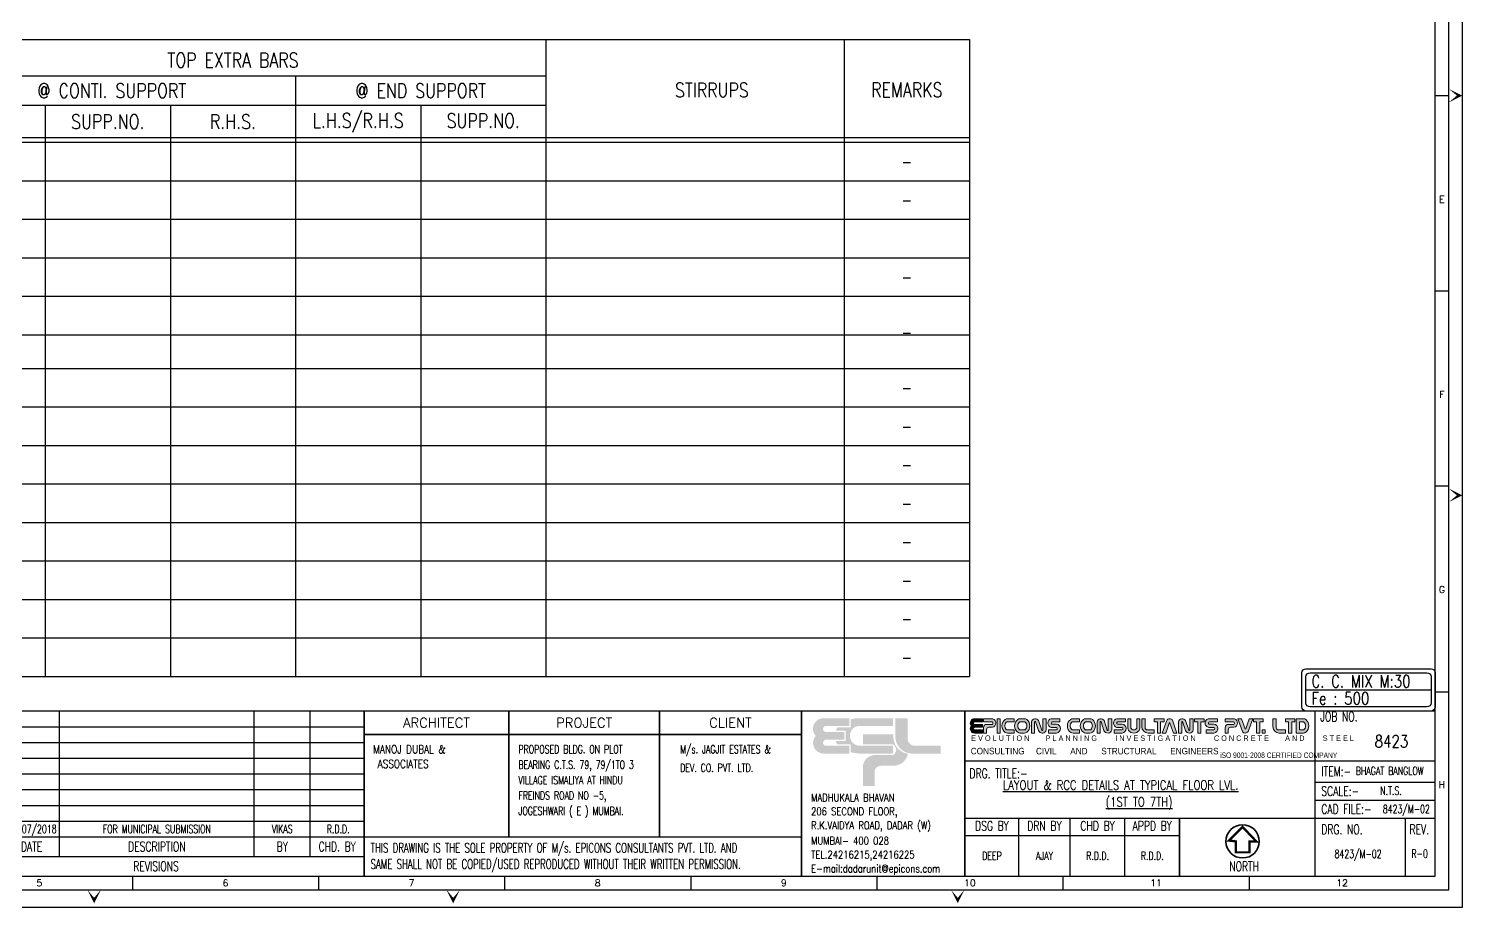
# Model space of a CAD drawing. Header units: millimetres. Extents: x 2659630 to 6742168, y -2425387 to -732288.
# Drawn here: x 3435689 to 3472920, y -789855 to -767032 of the extents above; entities that cross this region are included whole.
import ezdxf
from ezdxf.enums import TextEntityAlignment as Align

# ---------------------------------------------------------------- set-up
doc = ezdxf.new("R2010")
doc.units = ezdxf.units.MM
for name, color, linetype, lineweight in [('00 ECPL LOGO', 250, 'Continuous', 20), ('00 ELEV-2', 9, 'Continuous', 30), ('TEXT', 150, 'Continuous', 25)]:
    doc.layers.add(name, color=color, linetype=linetype, lineweight=lineweight)
for name, color, linetype in [('PNA', 8, 'Continuous'), ('S-SCHEDULE LINE-1', 7, 'Continuous'), ('S-TEXT', 2, 'Continuous'), ('S-TEXT-1', 4, 'Continuous'), ('S-TITIL', 6, 'Continuous'), ('SCH-LINE', 7, 'Continuous'), ('SCHEDULE LINE', 7, 'Continuous'), ('TEXT (SHEET)', 4, 'Continuous'), ('TITLE', 6, 'Continuous')]:
    doc.layers.add(name, color=color, linetype=linetype)
doc.styles.add('ROMANS', font='r.shx', dxfattribs={"width": 0.7})
doc.styles.add('SEC. TEXT', font='arial.ttf', dxfattribs={"height": 180})

# ---------------------------------------------------------------- blocks, each defined once
blk = doc.blocks.new('ecpl logo')
at = {"layer": '00 ECPL LOGO'}
for color, points in [(256, [(351, -827, 0.621111), (586, -1401), (1442, -1401), (1442, -1151), (682, -1151, -0.917622), (682, -948), (1285, -948), (1285, -702), (682, -702, -0.926164), (682, -501), (1442, -501), (1442, -251), (581, -251, 0.621111), (351, -827)]), (152, [(2940, -251), (2940, -863, 0.384329), (3453, -1401), (4422, -1401), (4422, -1151), (3582, -1151, -0.414214), (3340, -908), (3340, -251)]), (140, [(1887, -779), (1887, -1102), (2862, -1102, -0.232111), (2971, -1281, -0.194401), (2883, -1450), (2269, -1450, 0.364674), (1887, -1802), (1887, -2463), (2269, -2463), (2269, -1996, -0.414214), (2462, -1802), (2899, -1802, 0.338499), (3350, -1412, -0.371272), (2877, -839), (2877, -779)])]:
    blk.add_hatch(color=color, dxfattribs=at).paths.add_polyline_path(points)
h = blk.add_hatch(color=253, dxfattribs=at)
h.dxf.hatch_style = 1
h.paths.add_polyline_path([(995, -993, 0.07148), (1056, -1106), (1486, -1106), (1486, -1356, 0.065387), (1776, -1401), (2862, -1401), (2862, -1151), (1776, -1151, -0.910826), (1742, -501), (2862, -501), (2862, -251), (1776, -251, 0.069483), (1486, -291), (1486, -546), (1071, -546, 0.072407), (1003, -657), (1329, -657), (1329, -993)])
blk = doc.blocks.new('EPICONS TITLE')
at = {"layer": '00 ECPL LOGO'}
h = blk.add_hatch(color=4, dxfattribs=at)
h.dxf.hatch_style = 1
h.paths.add_polyline_path([(678, -252), (678, -146), (414, -146, 0.261636), (303, -208, 0.285841), (304, -378, 0.344902), (324, -574, 0.204992), (418, -614), (678, -614), (678, -510), (424, -510, -1), (418, -426), (678, -426), (678, -331), (424, -331, -1), (422, -252)])
h = blk.add_hatch(color=4, dxfattribs=at)
h.dxf.hatch_style = 1
h.paths.add_polyline_path([(1011, -146), (712, -146), (712, -252), (997, -252, -0.440545), (997, -331), (816, -331, 0.414214), (712, -435), (712, -614), (810, -614), (810, -504, -0.414214), (888, -426), (997, -426, 0.757811)])
h.paths.add_polyline_path([(1254, -146), (1153, -146), (1153, -614), (1254, -614)])
h.paths.add_polyline_path([(1708, -146), (1494, -146, 0.154275), (1419, -169, 0.519672), (1419, -591, 0.154275), (1494, -614), (1708, -614), (1708, -510), (1472, -510, -0.210356), (1452, -502, -0.388707), (1452, -260, -0.210356), (1472, -252), (1708, -252)])
h.paths.add_polyline_path([(2037, -146), (1904, -146, 0.159018), (1828, -171, 0.507969), (1828, -589, 0.159018), (1904, -614), (2037, -614, 0.173791), (2119, -585, 0.472311), (2119, -175, 0.173791)])
h.paths.add_polyline_path([(2046, -252, -0.185052), (2063, -258, -0.445894), (2063, -504, -0.185052), (2046, -510), (1899, -510, -0.185052), (1882, -504, -0.445894), (1882, -258, -0.185052), (1899, -252)], flags=16)
h.paths.add_polyline_path([(2501, -209, 0.723435), (2273, -252), (2273, -614), (2374, -614), (2374, -252, -0.723435), (2399, -241), (2495, -533, 0.724077), (2751, -510), (2751, -146), (2635, -146), (2635, -509, -0.755661), (2603, -519)])
h.paths.add_polyline_path([(3198, -146), (2916, -146, 0.823713), (2916, -429), (3082, -429, -0.713272), (3082, -510), (2830, -510), (2830, -614), (3082, -614, 0.900309), (3082, -324), (2936, -324, -0.746931), (2936, -252), (3198, -252)])
h = blk.add_hatch(color=4, dxfattribs=at)
h.dxf.hatch_style = 1
h.paths.add_polyline_path([(3837, -146), (3623, -146, 0.154275), (3548, -169, 0.519672), (3548, -591, 0.154275), (3623, -614), (3837, -614), (3837, -510), (3600, -510, -0.210932), (3581, -502, -0.385278), (3580, -260, -0.212895), (3599, -252), (3837, -252)])
h.paths.add_polyline_path([(4255, -175, 0.173792), (4173, -146), (4040, -146, 0.159018), (3964, -171, 0.507969), (3964, -589, 0.159018), (4040, -614), (4173, -614, 0.173792), (4255, -585, 0.472311)])
h.paths.add_polyline_path([(4182, -252, -0.185053), (4199, -258, -0.445893), (4199, -504, -0.185053), (4182, -510), (4035, -510, -0.185053), (4017, -504, -0.445893), (4017, -258, -0.185053), (4035, -252)], flags=16)
h.paths.add_polyline_path([(4406, -252), (4406, -614), (4507, -614), (4507, -252, -0.436861), (4522, -236, -0.319738), (4534, -245), (4629, -533, 0.724077), (4884, -510), (4884, -146), (4768, -146), (4768, -509, -0.755661), (4737, -519), (4635, -209, 0.723435)])
h.paths.add_polyline_path([(5335, -146), (5053, -146, 0.823713), (5053, -429), (5219, -429, -0.713272), (5219, -510), (4967, -510), (4967, -614), (5219, -614, 0.900309), (5219, -324), (5074, -324, -0.746931), (5074, -252), (5335, -252)])
h.paths.add_polyline_path([(5509, -146), (5408, -146), (5408, -452, 0.160106), (5433, -529, 0.505303), (5772, -529, 0.160106), (5797, -452), (5797, -146), (5699, -146), (5699, -451, -0.621318), (5509, -451)])
h.paths.add_polyline_path([(5969, -146), (5862, -146), (5862, -406, 0.414214), (6070, -614), (6267, -614), (6267, -510), (6047, -510, -0.414214), (5969, -432)])
h.paths.add_polyline_path([(6589, -146), (6267, -146), (6267, -249), (6372, -249), (6372, -614), (6473, -614), (6473, -249), (6589, -249)])
h.paths.add_polyline_path([(6863, -194, 0.539211), (6672, -201), (6523, -614), (6641, -614), (6752, -289, -0.708617), (6777, -289), (6894, -614), (7006, -614)])
h.paths.add_polyline_path([(7288, -209, 0.723435), (7059, -252), (7059, -614), (7160, -614), (7160, -252, -0.723435), (7186, -241), (7282, -533, 0.724077), (7538, -510), (7538, -146), (7421, -146), (7421, -509, -0.755661), (7390, -519)])
h.paths.add_polyline_path([(7886, -146), (7579, -146), (7579, -249), (7684, -249), (7684, -614), (7785, -614), (7785, -249), (7886, -249)])
h.paths.add_polyline_path([(8321, -146), (8059, -146, 0.157568), (7983, -170, 0.511532), (7983, -404, 0.157569), (8059, -429), (8206, -429, -0.713272), (8206, -510), (7953, -510), (7953, -614), (8206, -614, 0.900308), (8206, -324), (8065, -324), (8060, -324, -0.722204), (8060, -249), (8321, -249)])
h = blk.add_hatch(color=4, dxfattribs=at)
h.dxf.hatch_style = 1
h.paths.add_polyline_path([(8875, -146), (8576, -146), (8576, -252), (8849, -252, -0.270444), (8871, -265, -0.26297), (8871, -318, -0.270444), (8849, -331), (8680, -331, 0.414214), (8576, -435), (8576, -614), (8674, -614), (8674, -504, -0.414214), (8752, -426), (8861, -426, 0.757811)])
h.paths.add_polyline_path([(9103, -146), (8990, -146), (9133, -566, 0.539211), (9324, -560), (9474, -146), (9356, -146), (9244, -471, -0.708617), (9220, -471)])
h.paths.add_polyline_path([(9814, -146), (9492, -146), (9492, -249), (9597, -249), (9597, -614), (9698, -614), (9698, -249), (9814, -249)])
h.paths.add_polyline_path([(10234, -146), (10128, -146), (10128, -406, 0.414214), (10336, -614), (10533, -614), (10533, -510), (10312, -510, -0.414214), (10234, -432)])
h.paths.add_polyline_path([(9871, -510), (9775, -510), (9775, -614), (9871, -614)])
h = blk.add_hatch(color=4, dxfattribs=at)
h.dxf.hatch_style = 1
h.paths.add_polyline_path([(10533, -146), (10533, -249), (10637, -249), (10637, -614), (10739, -614), (10739, -249), (10839, -249), (10839, -146)])
h.paths.add_polyline_path([(10890, -146), (10890, -614), (11119, -614, 0.189446), (11208, -580, 0.435754), (11208, -181, 0.189446), (11119, -146)])
h.paths.add_polyline_path([(11122, -249, -0.519112), (11122, -510), (10989, -510), (10989, -249)], flags=16)
at = {"layer": '00 ECPL LOGO', "color": 4}
for p, q in [((678, -146), (414, -146)), ((418, -426), (678, -426)), ((424, -252), (678, -252)), ((678, -331), (424, -331)), ((678, -252), (678, -146)), ((678, -426), (678, -331)), ((1011, -146), (712, -146)), ((712, -146), (712, -252)), ((997, -252), (712, -252)), ((712, -435), (712, -614)), ((997, -331), (816, -331)), ((888, -426), (997, -426)), ((1153, -146), (1254, -146)), ((1153, -146), (1153, -614)), ((1254, -146), (1254, -614)), ((1472, -252), (1708, -252)), ((1494, -146), (1708, -146)), ((1708, -252), (1708, -146)), ((1899, -252), (2046, -252)), ((1904, -146), (2037, -146)), ((2273, -252), (2273, -614)), ((2374, -252), (2374, -614)), ((2399, -241), (2495, -533)), ((2501, -209), (2603, -519)), ((2635, -146), (2751, -146)), ((2751, -146), (2635, -146)), ((2635, -146), (2635, -510)), ((2751, -146), (2751, -510)), ((2751, -252), (2751, -252)), ((2916, -146), (3198, -146)), ((3198, -146), (2916, -146)), ((3082, -429), (2916, -429)), ((2936, -252), (3198, -252)), ((3082, -324), (2936, -324)), ((3198, -252), (3198, -146)), ((3599, -252), (3837, -252)), ((3837, -146), (3623, -146)), ((3837, -252), (3837, -146)), ((4035, -252), (4182, -252)), ((4040, -146), (4173, -146)), ((4406, -252), (4406, -614)), ((4507, -252), (4507, -614)), ((4534, -245), (4629, -533)), ((4635, -209), (4737, -519)), ((4768, -146), (4884, -146)), ((4768, -146), (4884, -146)), ((4884, -146), (4768, -146)), ((4768, -146), (4768, -510)), ((4884, -146), (4884, -510)), ((4884, -252), (4884, -252)), ((5053, -146), (5335, -146)), ((5053, -146), (5335, -146)), ((5335, -146), (5053, -146)), ((5219, -429), (5053, -429)), ((5074, -252), (5335, -252)), ((5219, -324), (5074, -324)), ((5335, -252), (5335, -146)), ((5408, -146), (5509, -146)), ((5509, -146), (5408, -146)), ((5408, -146), (5408, -452)), ((5509, -146), (5509, -451)), ((5699, -146), (5797, -146)), ((5797, -146), (5699, -146)), ((5699, -146), (5699, -451)), ((5797, -146), (5797, -452)), ((5862, -146), (5969, -146)), ((5969, -146), (5862, -146)), ((5862, -406), (5862, -146)), ((5969, -432), (5969, -146)), ((6267, -146), (6589, -146)), ((6589, -146), (6267, -146)), ((6267, -146), (6267, -249)), ((6267, -249), (6372, -249)), ((6372, -614), (6372, -249)), ((6473, -614), (6473, -249)), ((6473, -249), (6589, -249)), ((6523, -614), (6672, -201)), ((6589, -146), (6589, -249)), ((6641, -614), (6752, -289)), ((6894, -614), (6777, -289)), ((7006, -614), (6863, -194)), ((7059, -252), (7059, -614)), ((7160, -252), (7160, -614)), ((7186, -241), (7282, -533)), ((7288, -209), (7390, -519)), ((7421, -146), (7538, -146)), ((7421, -146), (7538, -146)), ((7538, -146), (7421, -146)), ((7421, -146), (7538, -146)), ((7421, -146), (7421, -510)), ((7538, -146), (7538, -510)), ((7538, -252), (7538, -252)), ((7579, -146), (7886, -146)), ((7886, -146), (7579, -146)), ((7579, -146), (7886, -146)), ((7579, -146), (7886, -146)), ((7886, -146), (7579, -146)), ((7579, -146), (7579, -249)), ((7579, -249), (7684, -249)), ((7579, -249), (7684, -249)), ((7684, -614), (7684, -249)), ((7785, -614), (7785, -249)), ((7785, -249), (7886, -249)), ((7785, -249), (7886, -249)), ((7886, -146), (7886, -249)), ((8040, -146), (8321, -146)), ((8040, -146), (8321, -146)), ((8206, -429), (8040, -429)), ((8321, -146), (8059, -146)), ((8059, -429), (8194, -429)), ((8060, -249), (8321, -249)), ((8206, -324), (8060, -324)), ((8065, -324), (8206, -324)), ((8321, -252), (8321, -146)), ((8875, -146), (8576, -146)), ((8576, -146), (8576, -252)), ((8849, -252), (8576, -252)), ((8576, -435), (8576, -614)), ((8849, -331), (8680, -331)), ((8752, -426), (8861, -426)), ((9103, -146), (8990, -146)), ((9103, -146), (8990, -146)), ((8990, -146), (9133, -566)), ((9103, -146), (9220, -471)), ((9356, -146), (9244, -471)), ((9474, -146), (9324, -560)), ((9474, -146), (9356, -146)), ((9408, -146), (9356, -146)), ((9474, -146), (9356, -146)), ((9492, -146), (9814, -146)), ((9814, -146), (9492, -146)), ((9492, -146), (9814, -146)), ((9492, -146), (9814, -146)), ((9492, -146), (9814, -146)), ((9492, -146), (9492, -249)), ((9492, -249), (9597, -249)), ((9492, -249), (9597, -249)), ((9597, -614), (9597, -249)), ((9698, -614), (9698, -249)), ((9698, -249), (9814, -249)), ((9698, -249), (9814, -249)), ((9814, -146), (9814, -249)), ((10128, -146), (10234, -146)), ((10234, -146), (10128, -146)), ((10128, -406), (10128, -146)), ((10234, -432), (10234, -146)), ((10533, -146), (10839, -146)), ((10839, -146), (10533, -146)), ((10533, -146), (10533, -249)), ((10533, -249), (10637, -249)), ((10637, -249), (10533, -249)), ((10637, -614), (10637, -249)), ((10739, -614), (10739, -249)), ((10739, -249), (10839, -249)), ((10739, -249), (10839, -249)), ((10839, -249), (10739, -249)), ((10839, -146), (10839, -249)), ((10890, -146), (11119, -146)), ((10890, -146), (10890, -614)), ((10989, -249), (10989, -510)), ((10989, -249), (11113, -249)), ((678, -510), (418, -510)), ((418, -614), (678, -614)), ((678, -614), (678, -510)), ((712, -614), (810, -614)), ((810, -504), (810, -614)), ((1153, -614), (1254, -614)), ((1472, -510), (1708, -510)), ((1494, -614), (1708, -614)), ((1708, -614), (1708, -510)), ((1899, -510), (2046, -510)), ((2037, -614), (1904, -614)), ((2273, -614), (2374, -614)), ((2614, -614), (2635, -614)), ((2635, -614), (2635, -614)), ((2751, -510), (2751, -510)), ((2830, -614), (2830, -510)), ((2830, -510), (3082, -510)), ((2830, -614), (3082, -614)), ((2830, -614), (3082, -614)), ((3600, -510), (3837, -510)), ((3623, -614), (3837, -614)), ((3837, -614), (3837, -510)), ((4035, -510), (4182, -510)), ((4040, -614), (4173, -614)), ((4406, -614), (4507, -614)), ((4406, -614), (4507, -614)), ((4406, -614), (4507, -614)), ((4967, -614), (4967, -510)), ((4967, -510), (5219, -510)), ((4967, -510), (5219, -510)), ((4967, -614), (5219, -614)), ((4967, -614), (5219, -614)), ((4967, -614), (5219, -614)), ((6047, -510), (6267, -510)), ((6070, -614), (6267, -614)), ((6070, -614), (6267, -614)), ((6267, -510), (6267, -614)), ((6372, -614), (6473, -614)), ((6372, -614), (6473, -614)), ((6523, -614), (6641, -614)), ((6589, -614), (6641, -614)), ((6894, -614), (7006, -614)), ((6894, -614), (7006, -614)), ((7059, -614), (7160, -614)), ((7059, -614), (7160, -614)), ((7059, -614), (7160, -614)), ((7538, -510), (7538, -510)), ((7684, -614), (7785, -614)), ((7684, -614), (7785, -614)), ((7684, -614), (7785, -614)), ((7684, -614), (7785, -614)), ((7953, -614), (7953, -510)), ((7953, -510), (8206, -510)), ((7953, -510), (8206, -510)), ((7953, -510), (8206, -510)), ((7953, -614), (8206, -614)), ((7953, -614), (8206, -614)), ((7953, -614), (8206, -614)), ((7953, -614), (8206, -614)), ((7953, -614), (8206, -614)), ((8576, -614), (8674, -614)), ((8674, -504), (8674, -614)), ((9597, -614), (9698, -614)), ((9597, -614), (9698, -614)), ((9597, -614), (9698, -614)), ((10312, -510), (10533, -510)), ((10336, -614), (10533, -614)), ((10336, -614), (10533, -614)), ((10533, -510), (10533, -614)), ((10637, -614), (10739, -614)), ((10637, -614), (10739, -614)), ((10637, -614), (10739, -614)), ((10637, -614), (10739, -614)), ((10653, -614), (10739, -614)), ((10653, -614), (10739, -614)), ((10653, -614), (10739, -614)), ((10653, -614), (10739, -614)), ((10890, -614), (11119, -614)), ((10989, -510), (11113, -510))]:
    blk.add_line(p, q, dxfattribs=at)
blk.add_lwpolyline([(9775, -510), (9871, -510), (9871, -614), (9775, -614)], close=True, dxfattribs=at)
for centre, radius, start, end in [((439, -292), 160, 148.648, 212.4563), ((439, -464), 160, 147.5437, 223.6612), ((414, -276), 130, 90, 148.648), ((421, -468), 42.1, 94.0242, 265.9758), ((423, -291), 39.6, 88.7637, 271.2363), ((816, -435), 104, 90, 180), ((888, -504), 78, 90, 180), ((965, -284), 146, 282.7188, 71.3398), ((961, -291), 53.7, 312.4487, 47.5513), ((1567, -380), 257, 125.0807, 234.9193), ((1584, -381), 179, 137.5171, 222.4829), ((1494, -276), 130, 90, 125.0807), ((1472, -278), 26, 90, 137.5171), ((1981, -380), 259, 126.1417, 233.8583), ((1992, -381), 165, 131.9364, 228.0636), ((1904, -276), 130, 90, 126.1417), ((1899, -278), 26, 90, 131.9364), ((2037, -276), 130, 50.5638, 90), ((2046, -278), 26, 48.0636, 90), ((1953, -381), 165, 311.9364, 48.0636), ((1951, -380), 265, 309.4362, 50.5638), ((2394, -268), 122, 28.75, 172.2831), ((2388, -251), 14.5, 40.0191, 183.5523), ((2944, -287), 144, 101.0425, 258.9575), ((2947, -288), 37.6, 106.4856, 253.5144), ((3067, -469), 146, 276.006, 83.994), ((3068, -470), 43.1, 289.0016, 70.9984), ((3696, -380), 257, 125.0807, 234.9193), ((3714, -381), 180, 138.0741, 222.3563), ((3623, -276), 130, 90, 125.0807), ((3599, -278), 26, 90, 138.0741), ((4116, -380), 259, 126.1417, 233.8583), ((4127, -381), 165, 131.9364, 228.0636), ((4040, -276), 130, 90, 126.1417), ((4035, -278), 26, 90, 131.9364), ((4173, -276), 130, 50.5638, 90), ((4182, -278), 26, 48.0636, 90), ((4089, -381), 165, 311.9364, 48.0636), ((4087, -380), 265, 309.4362, 50.5638), ((4527, -268), 122, 28.75, 172.2831), ((4522, -251), 14.5, 89.1577, 183.5523), ((4522, -249), 13, 18.2334, 89.1577), ((5081, -287), 144, 101.0425, 258.9575), ((5084, -288), 37.6, 106.4856, 253.5144), ((5204, -469), 146, 276.006, 83.994), ((5205, -470), 43.1, 289.0016, 70.9984), ((5538, -452), 130, 180, 216.3848), ((5604, -405), 106, 206.2931, 333.7069), ((5667, -452), 130, 323.6152, 0), ((6070, -406), 208, 180, 270), ((6047, -432), 78, 180, 270), ((6770, -260), 114, 35.166, 148.5022), ((6764, -294), 13, 19.7665, 161.0546), ((7181, -268), 122, 28.75, 172.2831), ((7175, -251), 14.5, 40.0191, 183.5523), ((8067, -287), 144, 125.818, 234.182), ((8059, -276), 130, 90, 125.818), ((8059, -299), 130, 234.182, 270), ((8072, -286), 39.3, 108.3261, 238.1957), ((8065, -298), 26, 238.1957, 270), ((8190, -469), 146, 276.006, 83.994), ((8192, -470), 43.1, 289.0016, 70.9984), ((8680, -435), 104, 90, 180), ((8752, -504), 78, 90, 180), ((8849, -278), 26, 29.4672, 90), ((8849, -305), 26, 270, 330.5328), ((8829, -284), 146, 282.7188, 71.3398), ((8824, -291), 53.7, 330.5328, 29.4672), ((10336, -406), 208, 180, 270), ((10312, -432), 78, 180, 270), ((11113, -275), 26, 51.4816, 90), ((11119, -276), 130, 47.0907, 90), ((11030, -380), 160, 308.5184, 51.4816), ((11023, -380), 272, 312.9093, 47.0907), ((418, -484), 130, 223.6612, 270), ((1494, -484), 130, 234.9193, 270), ((1472, -484), 26, 222.4829, 270), ((1904, -484), 130, 233.8583, 270), ((1899, -484), 26, 228.0636, 270), ((2037, -484), 130, 270, 309.4362), ((2046, -484), 26, 270, 311.9364), ((2619, -479), 135, 203.2219, 346.755), ((2618, -510), 17.1, 214.0796, 357.6127), ((3623, -484), 130, 234.9193, 270), ((3600, -484), 26, 222.3563, 270), ((4040, -484), 130, 233.8583, 270), ((4035, -484), 26, 228.0636, 270), ((4173, -484), 130, 270, 309.4362), ((4182, -484), 26, 270, 311.9364), ((4753, -479), 135, 203.2219, 346.8516), ((4751, -510), 17.1, 214.0796, 357.6127), ((5602, -404), 210, 216.3848, 323.6152), ((7406, -479), 135, 203.2219, 346.755), ((7404, -510), 17.1, 214.0796, 357.6127), ((9227, -500), 114, 215.166, 328.5022), ((9232, -467), 13, 199.7665, 341.0546), ((11113, -484), 26, 270, 308.5184), ((11119, -484), 130, 270, 312.9093)]:
    blk.add_arc(centre, radius, start, end, dxfattribs=at)
at = {"layer": '00 ECPL LOGO', "color": 4, "style": 'SEC. TEXT'}
for s, height, width, p in [('E V O L U T I O N        P L A N N I N G         I N V E S T I G A T I O N         C O N C R E T E        A N D         S T E E L', 177.202, 0.8, (308, -869)), ('CONSULTING     CIVIL      AND      STRUCTURAL      ENGINEERS', 212.64, 0.9, (294, -1308)), ('iSO 9001-2008 CERTIFIED COMPANY', 177.2, 0.7, (8411, -1424))]:
    blk.add_text(s, height=height, dxfattribs=dict(at, width=width)).set_placement(p)
blk = doc.blocks.new('FOLDER')
at = {"layer": 'PNA'}
for points in [[(-1250, 2500), (0, 0), (0, 1000)], [(1250, 2500), (0, 0), (0, 1000)]]:
    blk.add_solid(points, dxfattribs=at)
blk = doc.blocks.new('A2_SHEET')
at = {"color": 1}
for p, q in [((58702, 4994), (1413, 4994)), ((46499, 3703), (58702, 3703)), ((46499, 2214), (58702, 2214)), ((15443, 1726), (30941, 1726)), ((46499, 1759), (52066, 1759)), ((15443, 1218), (30890, 1218))]:
    blk.add_line(p, q, dxfattribs=at)
for p, q in [((22974, 1218), (22974, 4994)), ((28036, 1218), (28036, 4994)), ((29489, 1218), (29489, 4994)), ((52066, 706), (52066, 2214))]:
    blk.add_line(p, q)
at = {"color": 5, "linetype": 'ByBlock', "lineweight": -2}
for p, q in [((15451, 4586), (30890, 4586)), ((15451, 4177), (30890, 4177)), ((15451, 3769), (30890, 3769)), ((15451, 3360), (30890, 3360)), ((55595, 3146), (58702, 3146)), ((15451, 2952), (30890, 2952)), ((55595, 2680), (58702, 2680)), ((15451, 2543), (30890, 2543)), ((15451, 2135), (30890, 2135)), ((47887, 706), (47887, 2214)), ((49226, 706), (49226, 2214)), ((50646, 706), (50646, 2214)), ((57924, 2214), (57924, 706))]:
    blk.add_line(p, q, dxfattribs=at)
blk.add_lwpolyline([(4, 41895), (59404, 41895), (59404, -105), (4, -105)], close=True)
at = {"color": 1, "const_width": 40.6}
for points in [[(30890, 707), (30890, 4994)], [(34646, 1723), (34646, 4994)], [(38557, 1723), (38557, 4994)], [(42247, 706), (42247, 4994)], [(46489, 706), (46489, 4994)], [(55582, 706), (55582, 4994)], [(30890, 4387), (42247, 4387)], [(52066, 706), (52066, 2214)], [(30890, 1723), (42247, 1723)]]:
    blk.add_lwpolyline(points, dxfattribs=at)
at = {"layer": 'PNA'}
for p, q in [((58702, 20980), (59055, 20980)), ((58702, 15912), (59055, 15912)), ((58702, 10843), (59055, 10843)), ((58702, 5492), (59055, 5492)), ((24871, 706), (24871, 353)), ((29704, 706), (29704, 353)), ((34537, 706), (34537, 353)), ((39370, 706), (39370, 353)), ((44203, 706), (44203, 353)), ((49036, 706), (49036, 353)), ((53869, 706), (53869, 353))]:
    blk.add_line(p, q, dxfattribs=at)
at = {"layer": 'PNA', "color": 1}
for points in [[(706, 353), (59055, 353), (59055, 41438), (706, 41438)], [(1413, 706), (58702, 706), (58702, 41085), (1413, 41085)]]:
    blk.add_lwpolyline(points, close=True, dxfattribs=at)
at = {"layer": 'TITLE', "color": 1, "const_width": 60.5}
blk.add_lwpolyline([(53701, 1984), (53347, 1630), (53522, 1609), (53522, 1324), (53880, 1324), (53880, 1609), (54056, 1609)], close=True, dxfattribs=at)
at = {"layer": 'TITLE', "lineweight": 35}
blk.add_circle((53701, 1609), 432, dxfattribs=at)
at = {"layer": '00 ELEV-2', "xscale": 0.7979594387503127, "yscale": 0.7979594387503127, "zscale": 0.7979594387503127}
for name, p in [('ecpl logo', (42336, 5009)), ('EPICONS TITLE', (46407, 4912))]:
    blk.add_blockref(name, p, dxfattribs=at)
at = {"layer": 'PNA', "xscale": 0.1412793173378008, "yscale": 0.1412793173378008, "zscale": 0.1412793173378008, "rotation": 90}
for p in [(59408, 20980), (59408, 10596)]:
    blk.add_blockref('FOLDER', p, dxfattribs=at)
at = {"layer": 'PNA', "xscale": 0.1412793176302189, "yscale": 0.1412793176302189, "zscale": 0.1412793176302189}
for p in [(23876, 0), (33201, 0), (46304, 0)]:
    blk.add_blockref('FOLDER', p, dxfattribs=at)
at = {"layer": 'PNA', "style": 'ROMANS'}
for s, height, p in [('E', 177, (58878, 18286)), ('F', 177, (58878, 13217)), ('G', 177, (58878, 8149)), ('H', 177, (58878, 3080)), ('5', 177, (22455, 530)), ('6', 177, (27288, 530)), ('7', 177, (32121, 530)), ('8', 177, (36954, 530)), ('9', 177, (41787, 530)), ('10', 176.6, (46620, 530)), ('11', 176.6, (51453, 530)), ('12', 176.6, (56286, 530))]:
    blk.add_text(s, height=height, dxfattribs=at).set_placement(p, align=Align.MIDDLE)
at = {"layer": 'S-TEXT-1', "style": 'ROMANS', "width": 0.8}
for s, p in [('MADHUKALA BHAVAN', (42495, 2647, 5)), ('206 SECOND FLOOR,', (42495, 2286, 5)), ('R.K.VAIDYA ROAD, DADAR (W)', (42495, 1926, 5)), ('MUMBAI- 400 028', (42495, 1524, 5)), ('TEL.24216215,24216225', (42495, 1164, 5)), ('E-mail:dadarunit@epicons.com', (42495, 803, 5))]:
    blk.add_text(s, height=200, dxfattribs=at).set_placement(p)
at = {"layer": 'TEXT (SHEET)', "color": 4, "style": 'ROMANS'}
for s, width, p in [('JOB NO.', 0.7, (55719, 4724)), ('THIS DRAWING IS THE SOLE PROPERTY OF M/s. EPICONS CONSULTANTS PVT. LTD. AND', 0.65, (31057, 1316)), ('SAME SHALL NOT BE COPIED/USED REPRODUCED WITHOUT THEIR WRITTEN PERMISSION.', 0.65, (31057, 895)), ('NORTH', 0.7, (53355, 837))]:
    blk.add_text(s, height=250, dxfattribs=dict(at, width=width)).set_placement(p)
at = {"layer": 'TEXT (SHEET)', "color": 2, "style": 'ROMANS'}
for s, p in [('ARCHITECT', (32768, 4691)), ('PROJECT', (36602, 4691)), ('CLIENT', (40402, 4691))]:
    blk.add_text(s, height=250, dxfattribs=at).set_placement(p, align=Align.MIDDLE_CENTER)
at = {"layer": 'TEXT (SHEET)', "color": 4, "style": 'ROMANS', "width": 0.7}
for s, p in [('DRG. TITLE:-', (46608, 3374)), ('ITEM:-', (55746, 3425)), ('SCALE:-', (55746, 2913)), ('CAD FILE:-', (55746, 2447)), ('DRG. NO. ', (55746, 1920)), ('REV.', (58036, 1920))]:
    blk.add_text(s, height=250, dxfattribs=at).set_placement(p, align=Align.MIDDLE_LEFT)
for s, p in [('DSG BY', (47193, 2012)), ('DRN BY', (48557, 2012)), ('CHD BY', (49936, 2012)), ('APPD BY', (51356, 2012)), ('DATE', (22253, 1472)), ('DESCRIPTION', (25505, 1472)), ('BY', (28763, 1472)), ('CHD. BY', (30189, 1472)), ('REVISIONS', (25484, 963))]:
    blk.add_text(s, height=250, dxfattribs=at).set_placement(p, align=Align.MIDDLE_CENTER)

msp = doc.modelspace()

# ---------------------------------------------------------------- linework, layer by layer
at = {"layer": 'S-SCHEDULE LINE-1', "color": 2}
msp.add_line((3468859.88, -784206.088, 19.417), (3472108.017, -784206.088, 19.417), dxfattribs=at)
at = {"layer": 'S-SCHEDULE LINE-1', "color": 2, "elevation": 19.417}
for points in [[(3468859.88, -783656.42), (3472108.017, -783656.42, -0.414213562), (3472214.078, -783762.48), (3472214.078, -784649.695, -0.414213562), (3472108.017, -784755.756), (3468859.88, -784755.756, -0.414213562), (3468753.819, -784649.695), (3468753.819, -783762.48, -0.414213562)], [(3468965.941, -783762.48), (3472001.956, -783762.48, -0.414213562), (3472108.017, -783868.541), (3472108.017, -784543.634, -0.414213562), (3472001.956, -784649.695), (3468965.941, -784649.695, -0.414213562), (3468859.88, -784543.634), (3468859.88, -783868.541, -0.414213562)]]:
    msp.add_lwpolyline(points, format="xyb", close=True, dxfattribs=at)
at = {"layer": 'SCH-LINE'}
for p, q in [((3414925.314, -767316.317, 19.417), (3460118.791, -767316.317, 19.417)), ((3449118.791, -767316.317, 19.417), (3449118.791, -783857.483, 19.417)), ((3456868.791, -767316.317, 19.417), (3456868.791, -783857.483, 19.417)), ((3460118.791, -767316.317, 19.417), (3460118.791, -783857.483, 19.417)), ((3432868.791, -768259.117, 19.417), (3449118.791, -768259.117, 19.417)), ((3442618.791, -768259.117, 19.417), (3442618.791, -783857.483, 19.417)), ((3432868.791, -769015.498, 19.417), (3449118.791, -769015.498, 19.417)), ((3436118.791, -769015.498, 19.417), (3436118.791, -783857.483, 19.417)), ((3439368.791, -769015.498, 19.417), (3439368.791, -783857.483, 19.417)), ((3445868.791, -769015.498, 19.417), (3445868.791, -783857.483, 19.417)), ((3414925.314, -769860.246, 19.417), (3460118.791, -769860.246, 19.417)), ((3414925.314, -769982.483, 19.417), (3460118.791, -769982.483, 19.417)), ((3414925.314, -783857.483, 19.417), (3460118.791, -783857.483, 19.417)), ((3414925.314, -783857.483, 19.417), (3460118.791, -783857.483, 19.417))]:
    msp.add_line(p, q, dxfattribs=at)
at = {"layer": 'SCHEDULE LINE', "color": 5}
for p, q in [((3414925.314, -770982.483, 19.417), (3460118.791, -770982.483, 19.417)), ((3414925.314, -771982.483, 19.417), (3460118.791, -771982.483, 19.417)), ((3414925.314, -771982.483, 19.417), (3460118.791, -771982.483, 19.417)), ((3414925.314, -772982.483, 19.417), (3460118.791, -772982.483, 19.417)), ((3414925.314, -773982.483, 19.417), (3460118.791, -773982.483, 19.417)), ((3414925.314, -773982.483, 19.417), (3460118.791, -773982.483, 19.417)), ((3414925.314, -774982.483, 19.417), (3460118.791, -774982.483, 19.417)), ((3414925.314, -775857.483, 19.417), (3460118.791, -775857.483, 19.417)), ((3414925.314, -776857.483, 19.417), (3460118.791, -776857.483, 19.417)), ((3414925.314, -777857.483, 19.417), (3460118.791, -777857.483, 19.417)), ((3414925.314, -778857.483, 19.417), (3460118.791, -778857.483, 19.417)), ((3414925.314, -778857.483, 19.417), (3460118.791, -778857.483, 19.417)), ((3414925.314, -779857.483, 19.417), (3460118.791, -779857.483, 19.417)), ((3414925.314, -780857.483, 19.417), (3460118.791, -780857.483, 19.417)), ((3414925.314, -781857.483, 19.417), (3460118.791, -781857.483, 19.417)), ((3414925.314, -782857.483, 19.417), (3460118.791, -782857.483, 19.417))]:
    msp.add_line(p, q, dxfattribs=at)

# ---------------------------------------------------------------- block references
msp.add_blockref('A2_SHEET', (3413512.521, -789750.241, 19.417))

# ---------------------------------------------------------------- texts
at = {"layer": 'S-TEXT', "style": 'ROMANS', "width": 0.8}
for s, p in [('TOP EXTRA BARS', (3440993.791, -767849.678, 19.417)), (' @ CONTI. SUPPORT', (3437743.791, -768644.77, 19.417)), ('@ END SUPPORT', (3445868.791, -768644.77, 19.417)), ('L.H.S/R.H.S', (3444243.791, -769444.492, 19.417)), ('SUPP.NO.', (3437743.791, -769444.492, 19.417)), ('R.H.S.', (3440993.791, -769444.492, 19.417)), ('SUPP.NO.', (3447493.791, -769423.939, 19.417))]:
    msp.add_text(s, height=375, dxfattribs=at).set_placement(p, align=Align.MIDDLE)
for s, p in [('STIRRUPS', (3453431.291, -768814.867, 19.417)), ('REMARKS', (3458493.791, -768807.998, 19.417))]:
    msp.add_text(s, height=375, dxfattribs=at).set_placement(p, align=Align.CENTER)
at = {"layer": 'S-TEXT-1', "style": 'ROMANS', "width": 0.8}
for p in [(3458493.791, -770482.483, 19.417), (3458493.791, -771482.483, 19.417), (3458493.791, -773482.483, 19.417), (3458493.791, -774919.983, 19.417), (3458493.791, -776357.483, 19.417), (3458493.791, -777357.483, 19.417), (3458493.791, -778357.483, 19.417), (3458493.791, -779357.483, 19.417), (3458493.791, -780357.483, 19.417), (3458493.791, -781357.483, 19.417), (3458493.791, -782357.483, 19.417), (3458493.791, -783357.483, 19.417)]:
    msp.add_text('-', height=312.5, dxfattribs=at).set_placement(p, align=Align.MIDDLE)
at = {"layer": 'S-TITIL', "style": 'ROMANS', "width": 0.8}
for s, height, p in [('C. C. MIX M:30', 318.18182, (3469001.294, -783984.284, 19.417)), ('Fe : 500', 318.1818, (3469001.294, -784427.891, 19.417))]:
    msp.add_text(s, height=height, dxfattribs=at).set_placement(p, align=Align.MIDDLE_LEFT)
at = {"layer": 'TEXT', "color": 1, "style": 'ROMANS', "width": 0.8}
msp.add_text('8423', height=318.1818, dxfattribs=at).set_placement((3471080.683, -785541.379, 19.417), align=Align.MIDDLE_CENTER)
at = {"layer": 'TEXT', "color": 2, "style": 'ROMANS'}
for s, height, width, p in [('MANOJ DUBAL & ', 212.12121, 0.8, (3444634.148, -785749.555, 19.417)), ('PROPOSED BLDG. ON PLOT', 212.12121, 0.7, (3448408.144, -785749.555, 19.417)), ('M/s. JAGJIT ESTATES &', 212.12121, 0.7, (3452607.97, -785749.555, 19.417)), (' ASSOCIATES', 212.12121, 0.8, (3444634.148, -786130.408, 19.417)), ('BEARING C.T.S. 79, 79/1TO 3', 212.12121, 0.7, (3448408.144, -786149.828, 19.417)), ('DEV. CO. PVT. LTD.', 212.12121, 0.7, (3452607.97, -786229.576, 19.417)), ('BHAGAT BANGLOW', 212.12121, 0.7, (3470154.672, -786310.286, 19.417)), ('VILLAGE ISMALIYA AT HINDU', 212.12121, 0.7, (3448408.144, -786550.102, 19.417)), ('FREINDS ROAD NO -5, ', 212.12121, 0.7, (3448408.144, -786950.375, 19.417)), ('N.T.S.', 212.1212, 0.7, (3470787.782, -786825.182, 19.417)), ('JOGESHWARI ( E ) MUMBAI. ', 212.12121, 0.7, (3448408.144, -787350.649, 19.417)), ('8423/M-02', 212.1212, 0.7, (3470855.682, -787302.546, 19.417)), ('8423/M-02', 212.1212, 0.7, (3469602.67, -788467.707, 19.417)), ('R-0', 212.1212, 0.7, (3471599.098, -788460.812, 19.417))]:
    msp.add_text(s, height=height, dxfattribs=dict(at, width=width)).set_placement(p, align=Align.MIDDLE_LEFT)
at = {"layer": 'TEXT', "color": 1, "style": 'ROMANS', "width": 0.8}
for s, p in [('%%ULAYOUT & RCC DETAILS AT TYPICAL FLOOR LVL.', (3460988.284, -786679.195, 19.417)), ('%%U(1ST TO 7TH)', (3463660.384, -787116.733, 19.417))]:
    msp.add_text(s, height=238.63636, dxfattribs=at).set_placement(p, align=Align.MIDDLE_LEFT)
at = {"layer": 'TEXT', "color": 2, "style": 'ROMANS', "width": 0.7}
for s, height, p in [('09/07/2018', 212.1212, (3435765.374, -787819.621, 19.417)), ('FOR MUNICIPAL SUBMISSION', 212.12121, (3439017.83, -787819.621, 19.417)), ('VIKAS', 212.1212, (3442275.106, -787819.621, 19.417)), ('R.D.D.', 212.1212, (3443727.485, -787819.621, 19.417)), ('DEEP', 212.1212, (3460705.551, -788517.357, 19.417)), ('AJAY', 212.1212, (3462069.266, -788517.357, 19.417)), ('R.D.D.', 212.1212, (3463448.875, -788517.357, 19.417)), ('R.D.D.', 212.1212, (3464868.585, -788517.357, 19.417))]:
    msp.add_text(s, height=height, dxfattribs=at).set_placement(p, align=Align.MIDDLE_CENTER)

doc.saveas('drawing.dxf')
